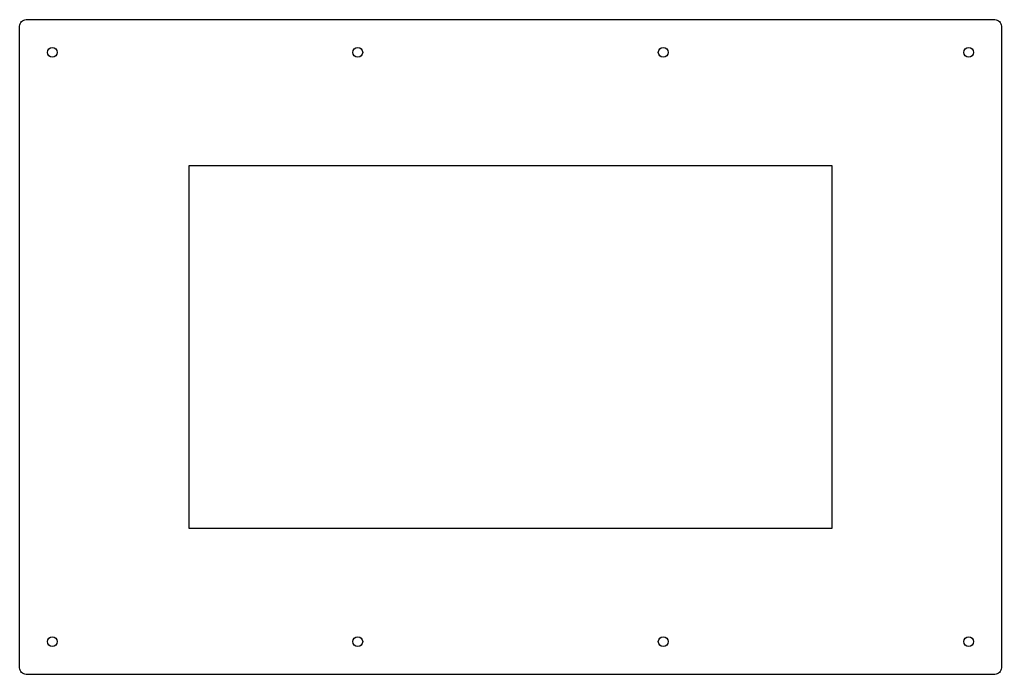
# Model space of a CAD drawing. Header units: millimetres. Extents: x -254 to 46, y -21 to 179.
import ezdxf

# ---------------------------------------------------------------- set-up
doc = ezdxf.new("R2010")
doc.units = ezdxf.units.MM
doc.layers.get('0').update_dxf_attribs({"linetype": 'CONTINUOUS'})

msp = doc.modelspace()

# ---------------------------------------------------------------- linework, layer by layer
msp.add_lwpolyline([(-254.4, 176.96, -0.414214), (-252.4, 178.96), (43.59, 178.96, -0.414214), (45.59, 176.96), (45.59, -19.04, -0.414214), (43.59, -21.04), (-252.4, -21.04, -0.414214), (-254.4, -19.04)], format="xyb", close=True)
msp.add_lwpolyline([(-6.1, 134.26), (-202.71, 134.26), (-202.71, 23.66), (-6.1, 23.66)], close=True)
for centre in [(-244.4, 168.96), (-151.07, 168.96), (-57.74, 168.96), (35.6, 168.96), (-244.4, -11.04), (-151.07, -11.04), (-57.74, -11.04), (35.6, -11.04)]:
    msp.add_circle(centre, 1.5)

doc.saveas('drawing.dxf')
